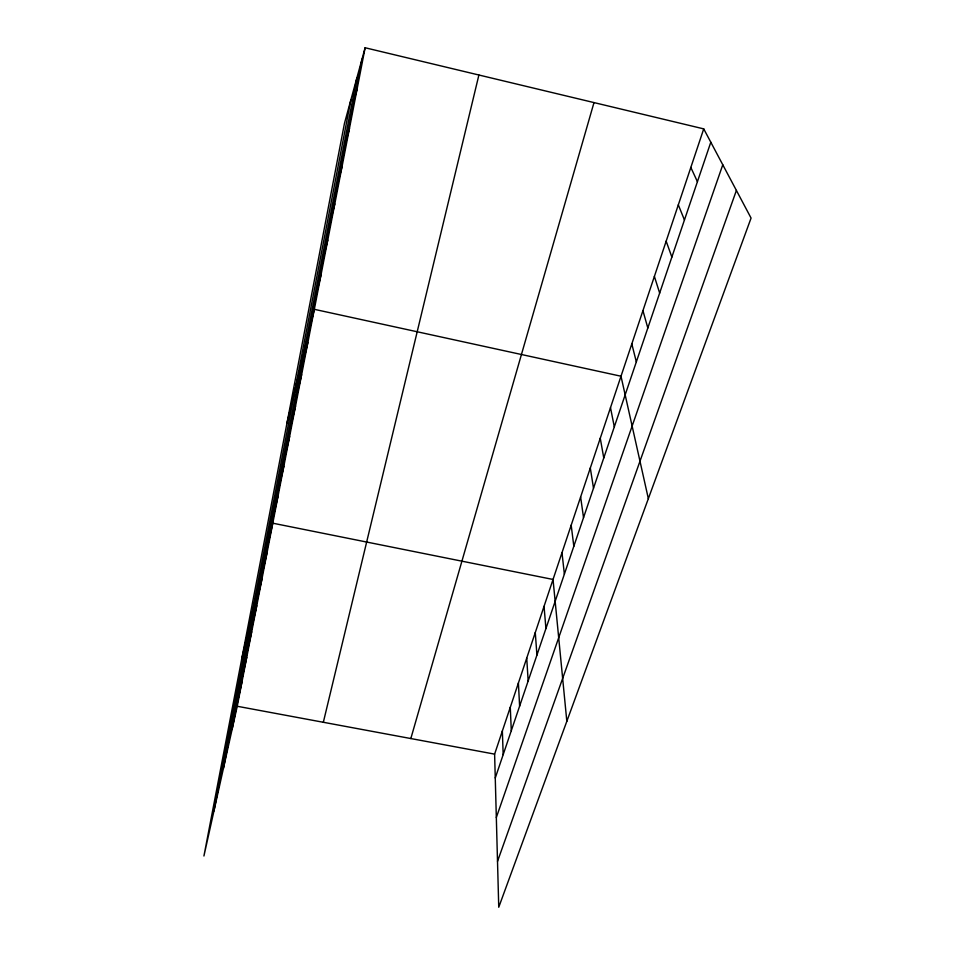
<?xml version="1.0" encoding="UTF-8"?>
<svg xmlns="http://www.w3.org/2000/svg" width="955" height="955" viewBox="0 0 955 955"><rect width="100%" height="100%" fill="white"/><g stroke="black" fill="none" stroke-linecap="round" stroke-linejoin="round"><path stroke-width="1.43" d="M213.932 811.034L350.915 99.75M223.482 768.154L356.848 78.023M232.065 729.548L362.052 58.995M365.12 47.75L344.492 123.231L203.928 856.002L237.246 706.27L365.12 47.75L703.728 128.877L751.072 218.074L498.749 907.25L494.618 754.128L703.728 128.877M236.816 705.077L241.949 682.073M246.665 654.235L251.702 631.816M241.675 679.984L246.772 657.255M257.05 600.671L261.98 578.921M251.786 627.805L256.776 605.709M262.458 572.797L267.316 551.429M273.536 515.605L278.263 495.072M241.591 659.642L272.796 523.197L553.029 579.458L566.828 721.312M279.23 486.262L283.874 466.183M285.079 456.096L289.628 436.507M291.084 425.094L295.549 406.018M297.268 393.185L301.637 374.694M303.63 360.369L307.892 342.463M286.954 423.208L314.326 309.325L621.001 376.222L648.35 498.665M323.339 722.278L478.897 75.015M316.929 291.776L320.952 275.219M323.876 255.928L327.768 240.099M331.039 218.97L334.799 203.94M338.428 180.853L342.033 166.671M346.056 141.519L349.494 128.257M353.923 100.92L357.182 88.636M410.829 738.549L593.998 102.591M495.263 777.979L710.807 142.223M496.325 817.528L722.78 164.773M497.519 861.35L736.401 190.439M237.246 706.27L494.618 754.128M690.835 167.447L697.425 181.713M678.313 204.859L684.449 219.984M666.172 241.173L671.866 257.086M654.39 276.413L659.666 293.078M642.942 310.638L647.824 328.007M631.816 343.896L636.328 361.909M610.496 407.666L614.316 426.849M600.265 438.238L603.763 457.958M590.309 467.998L593.509 488.208M580.616 496.97L583.529 517.634M571.186 525.19L573.824 546.272M561.994 552.67L564.369 574.158M544.04 606.353L545.926 628.557M535.278 632.556L536.925 655.094M526.73 658.102L528.163 680.939M518.398 683.004L519.615 706.139M510.28 707.297L511.295 730.682M502.354 730.993L503.178 754.629"/></g></svg>
